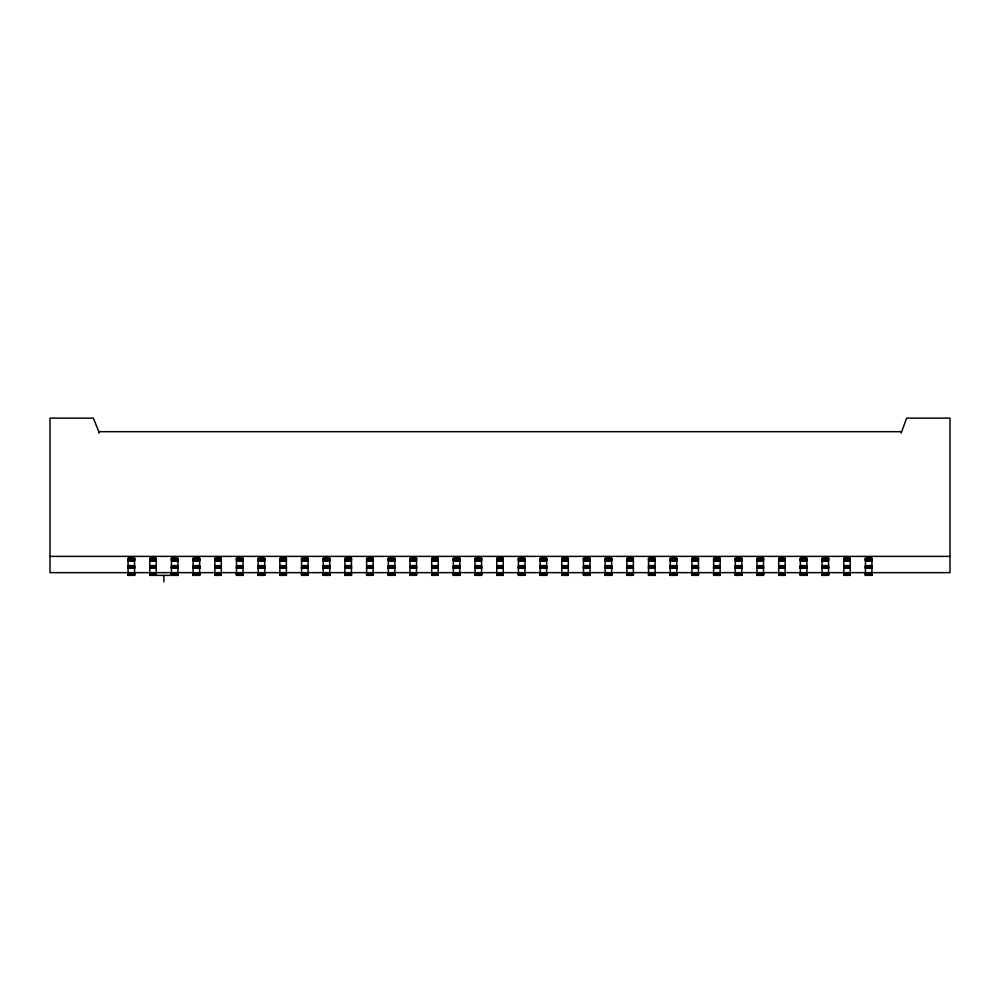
<?xml version="1.0" encoding="UTF-8"?>
<svg xmlns="http://www.w3.org/2000/svg" width="1000" height="1000" viewBox="0 0 1000 1000"><rect width="100%" height="100%" fill="white"/><g stroke="black" fill="none" stroke-linecap="round" stroke-linejoin="round"><path stroke-width="1.5" d="M901.2 433.038L906.625 418.137L950 418.137L950 572.65L800.362 572.65M199.638 572.65L50 572.65L50 418.137L93.375 418.137L98.8 431.688L901.2 431.688M50 556.388L950 556.388M128.075 558.45L134.575 558.45M149.762 558.45L156.263 558.45M171.45 558.45L177.95 558.45M193.137 558.45L199.638 558.45M214.825 558.45L221.325 558.45M236.5 558.45L243.012 558.45M258.188 558.45L264.7 558.45M279.875 558.45L286.388 558.45M301.562 558.45L308.075 558.45M323.25 558.45L329.762 558.45M344.938 558.45L351.45 558.45M366.625 558.45L373.137 558.45M388.312 558.45L394.825 558.45M410 558.45L416.5 558.45M431.688 558.45L438.188 558.45M453.375 558.45L459.875 558.45M475.062 558.45L481.562 558.45M496.75 558.45L503.25 558.45M518.438 558.45L524.938 558.45M540.125 558.45L546.625 558.45M561.812 558.45L568.312 558.45M583.5 558.45L590 558.45M605.175 558.45L611.688 558.45M626.862 558.45L633.375 558.45M648.55 558.45L655.062 558.45M670.238 558.45L676.75 558.45M691.925 558.45L698.438 558.45M713.612 558.45L720.125 558.45M735.3 558.45L741.812 558.45M756.988 558.45L763.5 558.45M778.675 558.45L785.175 558.45M800.362 558.45L806.862 558.45M822.05 558.45L828.55 558.45M843.737 558.45L850.238 558.45M865.425 558.45L871.925 558.45M128.075 558.65L134.575 558.65M149.762 558.65L156.263 558.65M171.45 558.65L177.95 558.65M193.137 558.65L199.638 558.65M214.825 558.65L221.325 558.65M236.5 558.65L243.012 558.65M258.188 558.65L264.7 558.65M279.875 558.65L286.388 558.65M301.562 558.65L308.075 558.65M323.25 558.65L329.762 558.65M344.938 558.65L351.45 558.65M366.625 558.65L373.137 558.65M388.312 558.65L394.825 558.65M410 558.65L416.5 558.65M431.688 558.65L438.188 558.65M453.375 558.65L459.875 558.65M475.062 558.65L481.562 558.65M496.75 558.65L503.25 558.65M518.438 558.65L524.938 558.65M540.125 558.65L546.625 558.65M561.812 558.65L568.312 558.65M583.5 558.65L590 558.65M605.175 558.65L611.688 558.65M626.862 558.65L633.375 558.65M648.55 558.65L655.062 558.65M670.238 558.65L676.75 558.65M691.925 558.65L698.438 558.65M713.612 558.65L720.125 558.65M735.3 558.65L741.812 558.65M756.988 558.65L763.5 558.65M778.675 558.65L785.175 558.65M800.362 558.65L806.862 558.65M822.05 558.65L828.55 558.65M843.737 558.65L850.238 558.65M865.425 558.65L871.925 558.65M128.075 558.913L134.575 558.913M149.762 558.913L156.263 558.913M171.45 558.913L177.95 558.913M193.137 558.913L199.638 558.913M214.825 558.913L221.325 558.913M236.5 558.913L243.012 558.913M258.188 558.913L264.7 558.913M279.875 558.913L286.388 558.913M301.562 558.913L308.075 558.913M323.25 558.913L329.762 558.913M344.938 558.913L351.45 558.913M366.625 558.913L373.137 558.913M388.312 558.913L394.825 558.913M410 558.913L416.5 558.913M431.688 558.913L438.188 558.913M453.375 558.913L459.875 558.913M475.062 558.913L481.562 558.913M496.75 558.913L503.25 558.913M518.438 558.913L524.938 558.913M540.125 558.913L546.625 558.913M561.812 558.913L568.312 558.913M583.5 558.913L590 558.913M605.175 558.913L611.688 558.913M626.862 558.913L633.375 558.913M648.55 558.913L655.062 558.913M670.238 558.913L676.75 558.913M691.925 558.913L698.438 558.913M713.612 558.913L720.125 558.913M735.3 558.913L741.812 558.913M756.988 558.913L763.5 558.913M778.675 558.913L785.175 558.913M800.362 558.913L806.862 558.913M822.05 558.913L828.55 558.913M843.737 558.913L850.238 558.913M865.425 558.913L871.925 558.913M128.075 559.25L134.575 559.25M149.762 559.25L156.263 559.25M171.45 559.25L177.95 559.25M193.137 559.25L199.638 559.25M214.825 559.25L221.325 559.25M236.5 559.25L243.012 559.25M258.188 559.25L264.7 559.25M279.875 559.25L286.388 559.25M301.562 559.25L308.075 559.25M323.25 559.25L329.762 559.25M344.938 559.25L351.45 559.25M366.625 559.25L373.137 559.25M388.312 559.25L394.825 559.25M410 559.25L416.5 559.25M431.688 559.25L438.188 559.25M453.375 559.25L459.875 559.25M475.062 559.25L481.562 559.25M496.75 559.25L503.25 559.25M518.438 559.25L524.938 559.25M540.125 559.25L546.625 559.25M561.812 559.25L568.312 559.25M583.5 559.25L590 559.25M605.175 559.25L611.688 559.25M626.862 559.25L633.375 559.25M648.55 559.25L655.062 559.25M670.238 559.25L676.75 559.25M691.925 559.25L698.438 559.25M713.612 559.25L720.125 559.25M735.3 559.25L741.812 559.25M756.988 559.25L763.5 559.25M778.675 559.25L785.175 559.25M800.362 559.25L806.862 559.25M822.05 559.25L828.55 559.25M843.737 559.25L850.238 559.25M865.425 559.25L871.925 559.25M128.075 559.637L134.575 559.637M149.762 559.637L156.263 559.637M171.45 559.637L177.95 559.637M193.137 559.637L199.638 559.637M214.825 559.637L221.325 559.637M236.5 559.637L243.012 559.637M258.188 559.637L264.7 559.637M279.875 559.637L286.388 559.637M301.562 559.637L308.075 559.637M323.25 559.637L329.762 559.637M344.938 559.637L351.45 559.637M366.625 559.637L373.137 559.637M388.312 559.637L394.825 559.637M410 559.637L416.5 559.637M431.688 559.637L438.188 559.637M453.375 559.637L459.875 559.637M475.062 559.637L481.562 559.637M496.75 559.637L503.25 559.637M518.438 559.637L524.938 559.637M540.125 559.637L546.625 559.637M561.812 559.637L568.312 559.637M583.5 559.637L590 559.637M605.175 559.637L611.688 559.637M626.862 559.637L633.375 559.637M648.55 559.637L655.062 559.637M670.238 559.637L676.75 559.637M691.925 559.637L698.438 559.637M713.612 559.637L720.125 559.637M735.3 559.637L741.812 559.637M756.988 559.637L763.5 559.637M778.675 559.637L785.175 559.637M800.362 559.637L806.862 559.637M822.05 559.637L828.55 559.637M843.737 559.637L850.238 559.637M865.425 559.637L871.925 559.637M128.075 560.062L134.575 560.062M149.762 560.062L156.263 560.062M171.45 560.062L177.95 560.062M193.137 560.062L199.638 560.062M214.825 560.062L221.325 560.062M236.5 560.062L243.012 560.062M258.188 560.062L264.7 560.062M279.875 560.062L286.388 560.062M301.562 560.062L308.075 560.062M323.25 560.062L329.762 560.062M344.938 560.062L351.45 560.062M366.625 560.062L373.137 560.062M388.312 560.062L394.825 560.062M410 560.062L416.5 560.062M431.688 560.062L438.188 560.062M453.375 560.062L459.875 560.062M475.062 560.062L481.562 560.062M496.75 560.062L503.25 560.062M518.438 560.062L524.938 560.062M540.125 560.062L546.625 560.062M561.812 560.062L568.312 560.062M583.5 560.062L590 560.062M605.175 560.062L611.688 560.062M626.862 560.062L633.375 560.062M648.55 560.062L655.062 560.062M670.238 560.062L676.75 560.062M691.925 560.062L698.438 560.062M713.612 560.062L720.125 560.062M735.3 560.062L741.812 560.062M756.988 560.062L763.5 560.062M778.675 560.062L785.175 560.062M800.362 560.062L806.862 560.062M822.05 560.062L828.55 560.062M843.737 560.062L850.238 560.062M865.425 560.062L871.925 560.062M128.075 560.525L134.575 560.525M149.762 560.525L156.263 560.525M171.45 560.525L177.95 560.525M193.137 560.525L199.638 560.525M214.825 560.525L221.325 560.525M236.5 560.525L243.012 560.525M258.188 560.525L264.7 560.525M279.875 560.525L286.388 560.525M301.562 560.525L308.075 560.525M323.25 560.525L329.762 560.525M344.938 560.525L351.45 560.525M366.625 560.525L373.137 560.525M388.312 560.525L394.825 560.525M410 560.525L416.5 560.525M431.688 560.525L438.188 560.525M453.375 560.525L459.875 560.525M475.062 560.525L481.562 560.525M496.75 560.525L503.25 560.525M518.438 560.525L524.938 560.525M540.125 560.525L546.625 560.525M561.812 560.525L568.312 560.525M583.5 560.525L590 560.525M605.175 560.525L611.688 560.525M626.862 560.525L633.375 560.525M648.55 560.525L655.062 560.525M670.238 560.525L676.75 560.525M691.925 560.525L698.438 560.525M713.612 560.525L720.125 560.525M735.3 560.525L741.812 560.525M756.988 560.525L763.5 560.525M778.675 560.525L785.175 560.525M800.362 560.525L806.862 560.525M822.05 560.525L828.55 560.525M843.737 560.525L850.238 560.525M865.425 560.525L871.925 560.525M128.075 561L134.575 561M149.762 561L156.263 561M171.45 561L177.95 561M193.137 561L199.638 561M214.825 561L221.325 561M236.5 561L243.012 561M258.188 561L264.7 561M279.875 561L286.388 561M301.562 561L308.075 561M323.25 561L329.762 561M344.938 561L351.45 561M366.625 561L373.137 561M388.312 561L394.825 561M410 561L416.5 561M431.688 561L438.188 561M453.375 561L459.875 561M475.062 561L481.562 561M496.75 561L503.25 561M518.438 561L524.938 561M540.125 561L546.625 561M561.812 561L568.312 561M583.5 561L590 561M605.175 561L611.688 561M626.862 561L633.375 561M648.55 561L655.062 561M670.238 561L676.75 561M691.925 561L698.438 561M713.612 561L720.125 561M735.3 561L741.812 561M756.988 561L763.5 561M778.675 561L785.175 561M800.362 561L806.862 561M822.05 561L828.55 561M843.737 561L850.238 561M865.425 561L871.925 561M128.075 565.6L134.575 565.6M149.762 565.6L156.263 565.6M171.45 565.6L177.95 565.6M193.137 565.6L199.638 565.6M214.825 565.6L221.325 565.6M236.5 565.6L243.012 565.6M258.188 565.6L264.7 565.6M279.875 565.6L286.388 565.6M301.562 565.6L308.075 565.6M323.25 565.6L329.762 565.6M344.938 565.6L351.45 565.6M366.625 565.6L373.137 565.6M388.312 565.6L394.825 565.6M410 565.6L416.5 565.6M431.688 565.6L438.188 565.6M453.375 565.6L459.875 565.6M475.062 565.6L481.562 565.6M496.75 565.6L503.25 565.6M518.438 565.6L524.938 565.6M540.125 565.6L546.625 565.6M561.812 565.6L568.312 565.6M583.5 565.6L590 565.6M605.175 565.6L611.688 565.6M626.862 565.6L633.375 565.6M648.55 565.6L655.062 565.6M670.238 565.6L676.75 565.6M691.925 565.6L698.438 565.6M713.612 565.6L720.125 565.6M735.3 565.6L741.812 565.6M756.988 565.6L763.5 565.6M778.675 565.6L785.175 565.6M800.362 565.6L806.862 565.6M822.05 565.6L828.55 565.6M843.737 565.6L850.238 565.6M865.425 565.6L871.925 565.6M128.075 566.075L134.575 566.075M149.762 566.075L156.263 566.075M171.45 566.075L177.95 566.075M193.137 566.075L199.638 566.075M214.825 566.075L221.325 566.075M236.5 566.075L243.012 566.075M258.188 566.075L264.7 566.075M279.875 566.075L286.388 566.075M301.562 566.075L308.075 566.075M323.25 566.075L329.762 566.075M344.938 566.075L351.45 566.075M366.625 566.075L373.137 566.075M388.312 566.075L394.825 566.075M410 566.075L416.5 566.075M431.688 566.075L438.188 566.075M453.375 566.075L459.875 566.075M475.062 566.075L481.562 566.075M496.75 566.075L503.25 566.075M518.438 566.075L524.938 566.075M540.125 566.075L546.625 566.075M561.812 566.075L568.312 566.075M583.5 566.075L590 566.075M605.175 566.075L611.688 566.075M626.862 566.075L633.375 566.075M648.55 566.075L655.062 566.075M670.238 566.075L676.75 566.075M691.925 566.075L698.438 566.075M713.612 566.075L720.125 566.075M735.3 566.075L741.812 566.075M756.988 566.075L763.5 566.075M778.675 566.075L785.175 566.075M800.362 566.075L806.862 566.075M822.05 566.075L828.55 566.075M843.737 566.075L850.238 566.075M865.425 566.075L871.925 566.075M128.075 566.525L134.575 566.525M149.762 566.525L156.263 566.525M171.45 566.525L177.95 566.525M193.137 566.525L199.638 566.525M214.825 566.525L221.325 566.525M236.5 566.525L243.012 566.525M258.188 566.525L264.7 566.525M279.875 566.525L286.388 566.525M301.562 566.525L308.075 566.525M323.25 566.525L329.762 566.525M344.938 566.525L351.45 566.525M366.625 566.525L373.137 566.525M388.312 566.525L394.825 566.525M410 566.525L416.5 566.525M431.688 566.525L438.188 566.525M453.375 566.525L459.875 566.525M475.062 566.525L481.562 566.525M496.75 566.525L503.25 566.525M518.438 566.525L524.938 566.525M540.125 566.525L546.625 566.525M561.812 566.525L568.312 566.525M583.5 566.525L590 566.525M605.175 566.525L611.688 566.525M626.862 566.525L633.375 566.525M648.55 566.525L655.062 566.525M670.238 566.525L676.75 566.525M691.925 566.525L698.438 566.525M713.612 566.525L720.125 566.525M735.3 566.525L741.812 566.525M756.988 566.525L763.5 566.525M778.675 566.525L785.175 566.525M800.362 566.525L806.862 566.525M822.05 566.525L828.55 566.525M843.737 566.525L850.238 566.525M865.425 566.525L871.925 566.525M128.075 566.962L134.575 566.962M149.762 566.962L156.263 566.962M171.45 566.962L177.95 566.962M193.137 566.962L199.638 566.962M214.825 566.962L221.325 566.962M236.5 566.962L243.012 566.962M258.188 566.962L264.7 566.962M279.875 566.962L286.388 566.962M301.562 566.962L308.075 566.962M323.25 566.962L329.762 566.962M344.938 566.962L351.45 566.962M366.625 566.962L373.137 566.962M388.312 566.962L394.825 566.962M410 566.962L416.5 566.962M431.688 566.962L438.188 566.962M453.375 566.962L459.875 566.962M475.062 566.962L481.562 566.962M496.75 566.962L503.25 566.962M518.438 566.962L524.938 566.962M540.125 566.962L546.625 566.962M561.812 566.962L568.312 566.962M583.5 566.962L590 566.962M605.175 566.962L611.688 566.962M626.862 566.962L633.375 566.962M648.55 566.962L655.062 566.962M670.238 566.962L676.75 566.962M691.925 566.962L698.438 566.962M713.612 566.962L720.125 566.962M735.3 566.962L741.812 566.962M756.988 566.962L763.5 566.962M778.675 566.962L785.175 566.962M800.362 566.962L806.862 566.962M822.05 566.962L828.55 566.962M843.737 566.962L850.238 566.962M865.425 566.962L871.925 566.962M128.075 567.35L134.575 567.35M149.762 567.35L156.263 567.35M171.45 567.35L177.95 567.35M193.137 567.35L199.638 567.35M214.825 567.35L221.325 567.35M236.5 567.35L243.012 567.35M258.188 567.35L264.7 567.35M279.875 567.35L286.388 567.35M301.562 567.35L308.075 567.35M323.25 567.35L329.762 567.35M344.938 567.35L351.45 567.35M366.625 567.35L373.137 567.35M388.312 567.35L394.825 567.35M410 567.35L416.5 567.35M431.688 567.35L438.188 567.35M453.375 567.35L459.875 567.35M475.062 567.35L481.562 567.35M496.75 567.35L503.25 567.35M518.438 567.35L524.938 567.35M540.125 567.35L546.625 567.35M561.812 567.35L568.312 567.35M583.5 567.35L590 567.35M605.175 567.35L611.688 567.35M626.862 567.35L633.375 567.35M648.55 567.35L655.062 567.35M670.238 567.35L676.75 567.35M691.925 567.35L698.438 567.35M713.612 567.35L720.125 567.35M735.3 567.35L741.812 567.35M756.988 567.35L763.5 567.35M778.675 567.35L785.175 567.35M800.362 567.35L806.862 567.35M822.05 567.35L828.55 567.35M843.737 567.35L850.238 567.35M865.425 567.35L871.925 567.35M128.075 567.675L134.575 567.675M149.762 567.675L156.263 567.675M171.45 567.675L177.95 567.675M193.137 567.675L199.638 567.675M214.825 567.675L221.325 567.675M236.5 567.675L243.012 567.675M258.188 567.675L264.7 567.675M279.875 567.675L286.388 567.675M301.562 567.675L308.075 567.675M323.25 567.675L329.762 567.675M344.938 567.675L351.45 567.675M366.625 567.675L373.137 567.675M388.312 567.675L394.825 567.675M410 567.675L416.5 567.675M431.688 567.675L438.188 567.675M453.375 567.675L459.875 567.675M475.062 567.675L481.562 567.675M496.75 567.675L503.25 567.675M518.438 567.675L524.938 567.675M540.125 567.675L546.625 567.675M561.812 567.675L568.312 567.675M583.5 567.675L590 567.675M605.175 567.675L611.688 567.675M626.862 567.675L633.375 567.675M648.55 567.675L655.062 567.675M670.238 567.675L676.75 567.675M691.925 567.675L698.438 567.675M713.612 567.675L720.125 567.675M735.3 567.675L741.812 567.675M756.988 567.675L763.5 567.675M778.675 567.675L785.175 567.675M800.362 567.675L806.862 567.675M822.05 567.675L828.55 567.675M843.737 567.675L850.238 567.675M865.425 567.675L871.925 567.675M128.075 567.95L134.575 567.95M149.762 567.95L156.263 567.95M171.45 567.95L177.95 567.95M193.137 567.95L199.638 567.95M214.825 567.95L221.325 567.95M236.5 567.95L243.012 567.95M258.188 567.95L264.7 567.95M279.875 567.95L286.388 567.95M301.562 567.95L308.075 567.95M323.25 567.95L329.762 567.95M344.938 567.95L351.45 567.95M366.625 567.95L373.137 567.95M388.312 567.95L394.825 567.95M410 567.95L416.5 567.95M431.688 567.95L438.188 567.95M453.375 567.95L459.875 567.95M475.062 567.95L481.562 567.95M496.75 567.95L503.25 567.95M518.438 567.95L524.938 567.95M540.125 567.95L546.625 567.95M561.812 567.95L568.312 567.95M583.5 567.95L590 567.95M605.175 567.95L611.688 567.95M626.862 567.95L633.375 567.95M648.55 567.95L655.062 567.95M670.238 567.95L676.75 567.95M691.925 567.95L698.438 567.95M713.612 567.95L720.125 567.95M735.3 567.95L741.812 567.95M756.988 567.95L763.5 567.95M778.675 567.95L785.175 567.95M800.362 567.95L806.862 567.95M822.05 567.95L828.55 567.95M843.737 567.95L850.238 567.95M865.425 567.95L871.925 567.95M128.075 568.15L134.575 568.15M149.762 568.15L156.263 568.15M171.45 568.15L177.95 568.15M193.137 568.15L199.638 568.15M214.825 568.15L221.325 568.15M236.5 568.15L243.012 568.15M258.188 568.15L264.7 568.15M279.875 568.15L286.388 568.15M301.562 568.15L308.075 568.15M323.25 568.15L329.762 568.15M344.938 568.15L351.45 568.15M366.625 568.15L373.137 568.15M388.312 568.15L394.825 568.15M410 568.15L416.5 568.15M431.688 568.15L438.188 568.15M453.375 568.15L459.875 568.15M475.062 568.15L481.562 568.15M496.75 568.15L503.25 568.15M518.438 568.15L524.938 568.15M540.125 568.15L546.625 568.15M561.812 568.15L568.312 568.15M583.5 568.15L590 568.15M605.175 568.15L611.688 568.15M626.862 568.15L633.375 568.15M648.55 568.15L655.062 568.15M670.238 568.15L676.75 568.15M691.925 568.15L698.438 568.15M713.612 568.15L720.125 568.15M735.3 568.15L741.812 568.15M756.988 568.15L763.5 568.15M778.675 568.15L785.175 568.15M800.362 568.15L806.862 568.15M822.05 568.15L828.55 568.15M843.737 568.15L850.238 568.15M865.425 568.15L871.925 568.15M128.075 568.312L134.575 568.275M149.762 568.312L156.263 568.275M171.45 568.275L177.95 568.312M193.137 568.275L199.638 568.312M214.825 568.275L221.325 568.312M236.5 568.312L243.012 568.275M258.188 568.312L264.7 568.312M279.875 568.275L286.388 568.275M301.562 568.312L308.075 568.312M323.25 568.275L329.762 568.312M344.938 568.275L351.45 568.312M366.625 568.312L373.137 568.275M388.312 568.312L394.825 568.275M410 568.312L416.5 568.275M431.688 568.312L438.188 568.275M453.375 568.312L459.875 568.275M475.062 568.312L481.562 568.312M496.75 568.312L503.25 568.312M518.438 568.312L524.938 568.312M540.125 568.312L546.625 568.312M561.812 568.275L568.312 568.312M583.5 568.312L590 568.275M605.175 568.275L611.688 568.312M626.862 568.275L633.375 568.312M648.55 568.275L655.062 568.312M670.238 568.312L676.75 568.275M691.925 568.312L698.438 568.312M713.612 568.312L720.125 568.275M735.3 568.275L741.812 568.312M756.988 568.275L763.5 568.312M778.675 568.275L785.175 568.312M800.362 568.275L806.862 568.275M822.05 568.275L828.55 568.312M843.737 568.275L850.238 568.312M865.425 568.275L871.925 568.312M200 572.65L257.812 572.65M258.188 572.65L416.5 572.65M417.188 572.65L453.125 572.65M453.375 572.65L546.625 572.65M546.875 572.65L582.812 572.65M583.5 572.65L741.812 572.65M742.188 572.65L800 572.65M128.075 573.125L134.575 573.125M149.762 573.125L156.263 573.125M171.45 573.125L177.95 573.125M193.137 573.125L199.638 573.125M214.825 573.125L221.325 573.125M236.5 573.125L243.012 573.125M258.188 573.125L264.7 573.125M279.875 573.125L286.388 573.125M301.562 573.125L308.075 573.125M323.25 573.125L329.762 573.125M344.938 573.125L351.45 573.125M366.625 573.125L373.137 573.125M388.312 573.125L394.825 573.125M410 573.125L416.5 573.125M431.688 573.125L438.188 573.125M453.375 573.125L459.875 573.125M475.062 573.125L481.562 573.125M496.75 573.125L503.25 573.125M518.438 573.125L524.938 573.125M540.125 573.125L546.625 573.125M561.812 573.125L568.312 573.125M583.5 573.125L590 573.125M605.175 573.125L611.688 573.125M626.862 573.125L633.375 573.125M648.55 573.125L655.062 573.125M670.238 573.125L676.75 573.125M691.925 573.125L698.438 573.125M713.612 573.125L720.125 573.125M735.3 573.125L741.812 573.125M756.988 573.125L763.5 573.125M778.675 573.125L785.175 573.125M800.362 573.125L806.862 573.125M822.05 573.125L828.55 573.125M843.737 573.125L850.238 573.125M865.425 573.125L871.925 573.125M128.075 573.575L134.575 573.575M149.762 573.575L156.263 573.575M171.45 573.575L177.95 573.575M193.137 573.575L199.638 573.575M214.825 573.575L221.325 573.575M236.5 573.575L243.012 573.575M258.188 573.575L264.7 573.575M279.875 573.575L286.388 573.575M301.562 573.575L308.075 573.575M323.25 573.575L329.762 573.575M344.938 573.575L351.45 573.575M366.625 573.575L373.137 573.575M388.312 573.575L394.825 573.575M410 573.575L416.5 573.575M431.688 573.575L438.188 573.575M453.375 573.575L459.875 573.575M475.062 573.575L481.562 573.575M496.75 573.575L503.25 573.575M518.438 573.575L524.938 573.575M540.125 573.575L546.625 573.575M561.812 573.575L568.312 573.575M583.5 573.575L590 573.575M605.175 573.575L611.688 573.575M626.862 573.575L633.375 573.575M648.55 573.575L655.062 573.575M670.238 573.575L676.75 573.575M691.925 573.575L698.438 573.575M713.612 573.575L720.125 573.575M735.3 573.575L741.812 573.575M756.988 573.575L763.5 573.575M778.675 573.575L785.175 573.575M800.362 573.575L806.862 573.575M822.05 573.575L828.55 573.575M843.737 573.575L850.238 573.575M865.425 573.575L871.925 573.575M128.075 574L134.575 574M149.762 574L156.263 574M171.45 574L177.95 574M193.137 574L199.638 574M214.825 574L221.325 574M236.5 574L243.012 574M258.188 574L264.7 574M279.875 574L286.388 574M301.562 574L308.075 574M323.25 574L329.762 574M344.938 574L351.45 574M366.625 574L373.137 574M388.312 574L394.825 574M410 574L416.5 574M431.688 574L438.188 574M453.375 574L459.875 574M475.062 574L481.562 574M496.75 574L503.25 574M518.438 574L524.938 574M540.125 574L546.625 574M561.812 574L568.312 574M583.5 574L590 574M605.175 574L611.688 574M626.862 574L633.375 574M648.55 574L655.062 574M670.238 574L676.75 574M691.925 574L698.438 574M713.612 574L720.125 574M735.3 574L741.812 574M756.988 574L763.5 574M778.675 574L785.175 574M800.362 574L806.862 574M822.05 574L828.55 574M843.737 574L850.238 574M865.425 574L871.925 574M128.075 574.388L134.575 574.388M149.762 574.388L156.263 574.388M171.45 574.388L177.95 574.388M193.137 574.388L199.638 574.388M214.825 574.388L221.325 574.388M236.5 574.388L243.012 574.388M258.188 574.388L264.7 574.388M279.875 574.388L286.388 574.388M301.562 574.388L308.075 574.388M323.25 574.388L329.762 574.388M344.938 574.388L351.45 574.388M366.625 574.388L373.137 574.388M388.312 574.388L394.825 574.388M410 574.388L416.5 574.388M431.688 574.388L438.188 574.388M453.375 574.388L459.875 574.388M475.062 574.388L481.562 574.388M496.75 574.388L503.25 574.388M518.438 574.388L524.938 574.388M540.125 574.388L546.625 574.388M561.812 574.388L568.312 574.388M583.5 574.388L590 574.388M605.175 574.388L611.688 574.388M626.862 574.388L633.375 574.388M648.55 574.388L655.062 574.388M670.238 574.388L676.75 574.388M691.925 574.388L698.438 574.388M713.612 574.388L720.125 574.388M735.3 574.388L741.812 574.388M756.988 574.388L763.5 574.388M778.675 574.388L785.175 574.388M800.362 574.388L806.862 574.388M822.05 574.388L828.55 574.388M843.737 574.388L850.238 574.388M865.425 574.388L871.925 574.388M128.075 574.725L134.575 574.725M149.762 574.725L156.263 574.725M171.45 574.725L177.95 574.725M193.137 574.725L199.638 574.725M214.825 574.725L221.325 574.725M236.5 574.725L243.012 574.725M258.188 574.725L264.7 574.725M279.875 574.725L286.388 574.725M301.562 574.725L308.075 574.725M323.25 574.725L329.762 574.725M344.938 574.725L351.45 574.725M366.625 574.725L373.137 574.725M388.312 574.725L394.825 574.725M410 574.725L416.5 574.725M431.688 574.725L438.188 574.725M453.375 574.725L459.875 574.725M475.062 574.725L481.562 574.725M496.75 574.725L503.25 574.725M518.438 574.725L524.938 574.725M540.125 574.725L546.625 574.725M561.812 574.725L568.312 574.725M583.5 574.725L590 574.725M605.175 574.725L611.688 574.725M626.862 574.725L633.375 574.725M648.55 574.725L655.062 574.725M670.238 574.725L676.75 574.725M691.925 574.725L698.438 574.725M713.612 574.725L720.125 574.725M735.3 574.725L741.812 574.725M756.988 574.725L763.5 574.725M778.675 574.725L785.175 574.725M800.362 574.725L806.862 574.725M822.05 574.725L828.55 574.725M843.737 574.725L850.238 574.725M865.425 574.725L871.925 574.725M128.075 575L134.575 575M149.762 575L156.263 575M171.45 575L177.95 575M193.137 575L199.638 575M214.825 575L221.325 575M236.5 575L243.012 575M258.188 575L264.7 575M279.875 575L286.388 575M301.562 575L308.075 575M323.25 575L329.762 575M344.938 575L351.45 575M366.625 575L373.137 575M388.312 575L394.825 575M410 575L416.5 575M431.688 575L438.188 575M453.375 575L459.875 575M475.062 575L481.562 575M496.75 575L503.25 575M518.438 575L524.938 575M540.125 575L546.625 575M561.812 575L568.312 575M583.5 575L590 575M605.175 575L611.688 575M626.862 575L633.375 575M648.55 575L655.062 575M670.238 575L676.75 575M691.925 575L698.438 575M713.612 575L720.125 575M735.3 575L741.812 575M756.988 575L763.5 575M778.675 575L785.175 575M800.362 575L806.862 575M822.05 575L828.55 575M843.737 575L850.238 575M865.425 575L871.925 575M128.075 575.2L134.575 575.2M149.762 575.2L156.263 575.2M171.45 575.2L177.95 575.2M193.137 575.2L199.638 575.2M214.825 575.2L221.325 575.2M236.5 575.2L243.012 575.2M258.188 575.2L264.7 575.2M279.875 575.2L286.388 575.2M301.562 575.2L308.075 575.2M323.25 575.2L329.762 575.2M344.938 575.2L351.45 575.2M366.625 575.2L373.137 575.2M388.312 575.2L394.825 575.2M410 575.2L416.5 575.2M431.688 575.2L438.188 575.2M453.375 575.2L459.875 575.2M475.062 575.2L481.562 575.2M496.75 575.2L503.25 575.2M518.438 575.2L524.938 575.2M540.125 575.2L546.625 575.2M561.812 575.2L568.312 575.2M583.5 575.2L590 575.2M605.175 575.2L611.688 575.2M626.862 575.2L633.375 575.2M648.55 575.2L655.062 575.2M670.238 575.2L676.75 575.2M691.925 575.2L698.438 575.2M713.612 575.2L720.125 575.2M735.3 575.2L741.812 575.2M756.988 575.2L763.5 575.2M778.675 575.2L785.175 575.2M800.362 575.2L806.862 575.2M822.05 575.2L828.55 575.2M843.737 575.2L850.238 575.2M865.425 575.2L871.925 575.2M171.45 575.363L171.45 558.288L177.95 558.288L177.95 575.363L149.762 575.363L149.762 558.288L156.263 558.325L156.263 575.363M163.85 575.363L163.85 581.862M98.8 431.688L98.8 433.038M134.575 558.325L128.075 558.288L128.075 575.363L134.575 575.363L134.575 558.288M199.638 558.288L193.137 558.325L193.137 575.363L199.638 575.363L199.638 558.288M221.325 558.325L214.825 558.288L214.825 575.363L221.325 575.363L221.325 558.288M243.012 558.325L236.5 558.288L236.5 575.363L243.012 575.363L243.012 558.288M264.7 558.288L258.188 558.288L258.188 575.363L264.7 575.363L264.7 558.288M286.388 558.325L279.875 558.288L279.875 575.363L286.388 575.363L286.388 558.288M308.075 558.288L301.562 558.288L301.562 575.363L308.075 575.325L308.075 558.288M329.762 558.325L323.25 558.288L323.25 575.363L329.762 575.363L329.762 558.288M351.45 558.288L344.938 558.325L344.938 575.363L351.45 575.363L351.45 558.288M373.137 558.288L366.625 558.325L366.625 575.363L373.137 575.325L373.137 558.288M394.825 558.325L388.312 558.288L388.312 575.363L394.825 575.325L394.825 558.288M416.5 558.325L410 558.288L410 575.363L416.5 575.325L416.5 558.288M438.188 558.288L431.688 558.325L431.688 575.363L438.188 575.325L438.188 558.288M459.875 558.288L453.375 558.325L453.375 575.363L459.875 575.363L459.875 558.288M481.562 558.288L475.062 558.325L475.062 575.363L481.562 575.363L481.562 558.288M503.25 558.325L496.75 558.288L496.75 575.363L503.25 575.363L503.25 558.288M524.938 558.325L518.438 558.288L518.438 575.363L524.938 575.325L524.938 558.288M546.625 558.288L540.125 558.325L540.125 575.363L546.625 575.363L546.625 558.288M568.312 558.325L561.812 558.288L561.812 575.363L568.312 575.363L568.312 558.288M590 558.288L583.5 558.325L583.5 575.363L590 575.363L590 558.288M611.688 558.325L605.175 558.288L605.175 575.363L611.688 575.363L611.688 558.288M633.375 558.325L626.862 558.288L626.862 575.363L633.375 575.325L633.375 558.288M655.062 558.288L648.55 558.325L648.55 575.363L655.062 575.363L655.062 558.288M676.75 558.288L670.238 558.325L670.238 575.363L676.75 575.363L676.75 558.288M698.438 558.288L691.925 558.325L691.925 575.363L698.438 575.363L698.438 558.288M720.125 558.288L713.612 558.325L713.612 575.363L720.125 575.363L720.125 558.288M741.812 558.288L735.3 558.325L735.3 575.363L741.812 575.325L741.812 558.288M763.5 558.288L756.988 558.288L756.988 575.363L763.5 575.363L763.5 558.288M785.175 558.325L778.675 558.288L778.675 575.363L785.175 575.363L785.175 558.288M806.862 558.288L800.362 558.325L800.362 575.363L806.862 575.325L806.862 558.288M828.55 558.288L822.05 558.325L822.05 575.363L828.55 575.363L828.55 558.288M850.238 558.325L843.737 558.288L843.737 575.363L850.238 575.325L850.238 558.288M871.925 558.288L865.425 558.288L865.425 575.363L871.925 575.325L871.925 558.288"/></g></svg>
